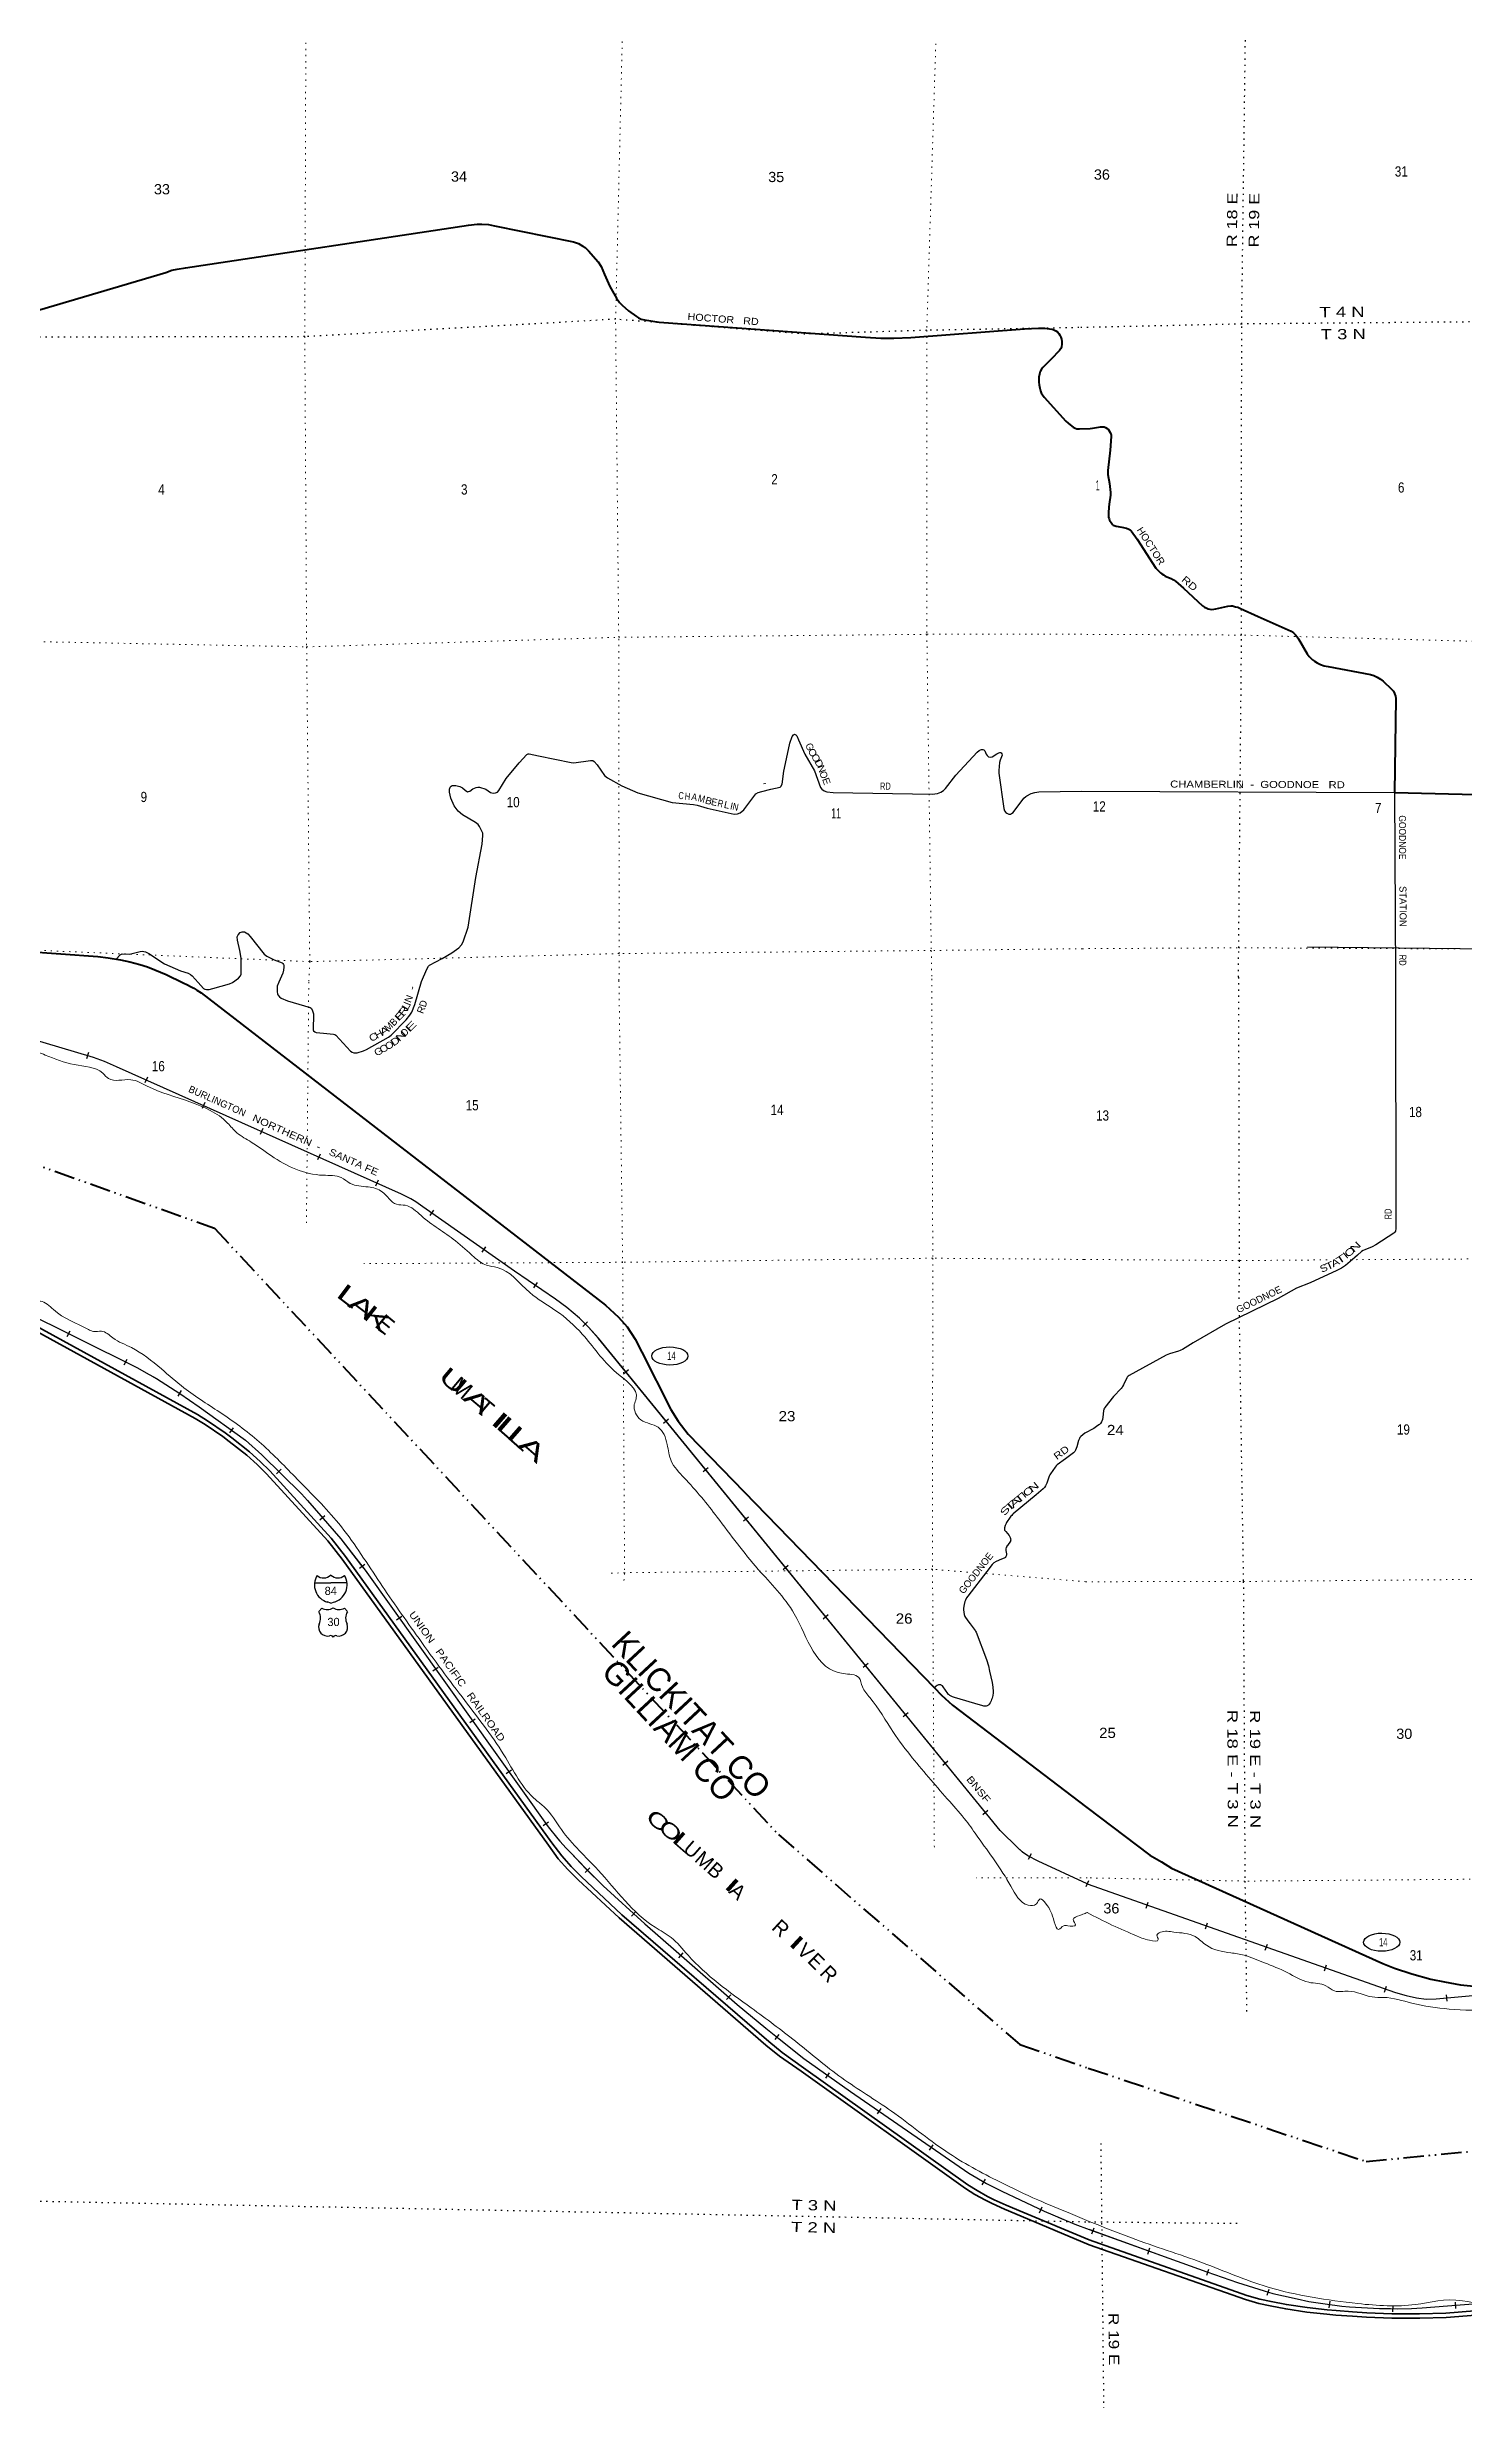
# Model space of a CAD drawing. Header units: feet. Extents: x -199 to 255675, y -686157 to -547785.
# Drawn here: x 110150 to 134378, y -664472 to -624256 of the extents above; entities that cross this region are included whole.
import ezdxf
from ezdxf.enums import TextEntityAlignment as Align

# ---------------------------------------------------------------- set-up
doc = ezdxf.new("R2010")
doc.units = ezdxf.units.FT
doc.header["$LTSCALE"] = 70
doc.linetypes.add('DASH_DOUBLE_DOT', pattern=[9.2, 5, -1.2, 0.3, -1.2, 0.3, -1.2])
doc.linetypes.add('DOTTED', pattern=[1.5, 0.3, -1.2])
for name, color, linetype, lineweight in [('10', 7, 'DASH_DOUBLE_DOT', 70), ('15', 7, 'Continuous', 25), ('16', 7, 'Continuous', 25), ('17', 7, 'Continuous', 25), ('18', 7, 'Continuous', 35), ('23', 7, 'Continuous', 70), ('26', 7, 'Continuous', 40), ('29', 7, 'Continuous', 25), ('34', 7, 'Continuous', 25), ('39', 7, 'Continuous', 13), ('6', 7, 'DOTTED', 25), ('7', 7, 'DOTTED', 13)]:
    doc.layers.add(name, color=color, linetype=linetype, lineweight=lineweight)
for name, color, linetype in [('12', 7, 'Continuous'), ('27', 7, 'Continuous'), ('30', 7, 'Continuous'), ('41', 7, 'Continuous')]:
    doc.layers.add(name, color=color, linetype=linetype)

msp = doc.modelspace()

# ---------------------------------------------------------------- linework, layer by layer
at = {"layer": '10'}
for points in [[(95885.3, -641671.92), (104824.44, -641515.55), (113008.57, -644436.05), (122645.78, -654793.86), (126772.09, -658385.24), (127941.78, -658785.25)], [(127941.78, -658785.25), (132688.87, -660381.74), (152852.29, -658429.54), (159914.67, -656826.86)]]:
    msp.add_lwpolyline(points, dxfattribs=at)
at = {"layer": '15'}
for p, q in [((114721.81, -650493.93), (114998.22, -650493.93)), ((114994.52, -650362.46), (114997.42, -650359.55)), ((115000.59, -650361.93), (114997.16, -650359.55)), ((114998.22, -650839.51), (114934.33, -650821.55)), ((114997.69, -650839.77), (115061.32, -650821.03))]:
    msp.add_line(p, q, dxfattribs=at)
msp.add_lwpolyline([(115273.58, -650493.93), (114997.69, -650493.93), (114998.22, -650493.93)], dxfattribs=at)
for centre, radius, start, end in [((115024.44, -650529.03), 306.13, 148.44436, 254.43378), ((114875.84, -650246.43), 165.66, 227.34248, 315.8117), ((115119.53, -650246.43), 165.66, 224.18831, 312.69403), ((114970.93, -650529.03), 306.13, 283.08087, 31.62484)]:
    msp.add_arc(centre, radius, start, end, dxfattribs=at)
at = {"layer": '16'}
for p, q in [((114794.35, -650987.3), (114845.66, -650928.54)), ((115037.42, -650922.57), (115037.14, -650922.77)), ((115229.51, -650928.45), (115280.9, -650987.3))]:
    msp.add_line(p, q, dxfattribs=at)
for centre, radius, start, end in [((114601.37, -651097.93), 222.05, 332.97043, 29.75871), ((114936.74, -650770.88), 182.07, 239.97227, 303.45418), ((115138.52, -650771.38), 181.52, 236.33975, 300.08743), ((115138.51, -650770.88), 182.07, 236.54582, 236.59441), ((115473.87, -651097.93), 222.05, 150.24129, 207.02957), ((114940.56, -651252.83), 151.42, 159.09177, 283.81923), ((115134.68, -651252.83), 151.42, 256.18077, 20.90823)]:
    msp.add_arc(centre, radius, start, end, dxfattribs=at)
for centre, major_axis, start_param, end_param in [((114995.9, -651451.65), (-19.56, 51.67), 4.95877769, 6.28318531), ((115079.35, -651451.65), (19.56, 51.67), 0, 1.32637542)]:
    msp.add_ellipse(centre, major_axis=major_axis, ratio=0.929097, start_param=start_param, end_param=end_param, dxfattribs=at)
at = {"layer": '17'}
for centre in [(120792.08, -646619.49), (132956.1, -656634.88)]:
    msp.add_ellipse(centre, major_axis=(309.24, -1), ratio=0.500121, dxfattribs=at)
at = {"layer": '18'}
for points in [[(109684.69, -646040.96), (112680.67, -647685.86), (112850.2, -647791.76), (113150.41, -647994.83), (113259.28, -648078.62), (113560.63, -648316.42), (113740.53, -648474.36), (113900.27, -648635.27), (114946.02, -649779.6), (115191.04, -650088.15), (118716.04, -654978.98), (118885.12, -655207.73), (119050.79, -655390.93), (119222.61, -655567.99), (119923.77, -656220.68), (122434.17, -658391.42), (122667.06, -658580.87), (123032.8, -658840.56), (125844.14, -660841.91), (126004.51, -660942.88), (126186.06, -661044.58), (126300.27, -661101.71), (126507.88, -661193.49), (126792.94, -661317.57), (127958.39, -661803.37)], [(109719.79, -645974.67), (112718.61, -647621.13), (112891.09, -647728.87), (113194.33, -647933.99), (113305.38, -648019.46), (113608.63, -648258.76), (113791.94, -648419.7), (113954.59, -648583.53), (115003.14, -649730.92), (115250.86, -650042.88), (118776.62, -654934.76), (118943.23, -655160.17), (119105.53, -655339.65), (119275.11, -655514.39), (119973.87, -656164.85), (122482.37, -658333.95), (122712.48, -658521.14), (123076.26, -658779.43), (125885.9, -660779.58), (126042.84, -660878.39), (126221.18, -660978.29), (126332.23, -661033.84), (126538.01, -661124.81), (126822.34, -661248.57), (127957.94, -661721.92)], [(127957.94, -661721.92), (130652.85, -662668.62), (130871.99, -662733.04), (131066.16, -662775.54), (131328.36, -662826.08), (131684.27, -662878.47), (132026.28, -662914.82), (132180.18, -662929.8), (132459.13, -662947.98), (132702.81, -662965.09), (133130.32, -662982.2), (133603.61, -662984.74), (134053.21, -662970.73), (137268.18, -662713.24)], [(127958.39, -661803.37), (130629.83, -662740.03), (130853.37, -662805.74), (131051.04, -662849.01), (131315.8, -662900.04), (131674.84, -662952.89), (132018.68, -662989.44), (132174.11, -663004.56), (132454.06, -663022.81), (132698.68, -663039.98), (133128.62, -663057.19), (133604.58, -663059.75), (134057.37, -663045.64), (137274.72, -662787.96)]]:
    msp.add_lwpolyline(points, dxfattribs=at)
at = {"layer": '23'}
for points in [[(109114.58, -639658.04), (111015.8, -639793.19), (111192.45, -639814.8), (111405.56, -639851.82), (111564.77, -639883.43), (111736.24, -639930), (111863.62, -639969.22), (111992.93, -640018.96), (112182.3, -640103.48), (112473.04, -640241.3)], [(112474.27, -640241.29), (112547.03, -640280.5), (112600.92, -640305.01), (112654.81, -640331.97), (112711.15, -640366.28), (112781.77, -640413.94), (119693.91, -645751.31), (119912.37, -645953.94), (120060.32, -646123.11), (120198.89, -646333.21), (120310.92, -646554.13), (120807.15, -647530.58), (120935.11, -647731.04), (121105.82, -647953.15), (125314.19, -652289.43)], [(125314.19, -652289.43), (125432.51, -652411.34), (125622.63, -652586.14), (127917.28, -654331.94)], [(127917.28, -654331.94), (128993.52, -655150.1), (129191.06, -655260.5), (129364.53, -655369.13), (132973.35, -656999.23), (133175.96, -657080.66), (133472.18, -657175.03), (133793.14, -657267.07), (134027.58, -657314.48), (134304.25, -657360.94), (134528.45, -657387.23), (134762.48, -657397.69), (135143.28, -657399.83), (138490.02, -657095.08)]]:
    msp.add_lwpolyline(points, dxfattribs=at)
at = {"layer": '26'}
for points in [[(109365.08, -628941.07), (112176.3, -628104.54), (112282.85, -628070.34), (112372.66, -628052.38), (112514.93, -628030.3), (117350.13, -627297.77), (117497.47, -627283.1), (117576.57, -627283.7), (117691.55, -627289.07), (117797, -627307.73), (119143.72, -627584.26), (119230.7, -627613.23), (119305.34, -627655.06), (119344.16, -627678.96), (119403.87, -627735.72), (119568.65, -627925.08), (119618.85, -628007.59), (119674.93, -628143.62), (119765.15, -628348.18), (119877.45, -628546.63), (119930.86, -628618.56), (119974.15, -628667.85), (120085.93, -628761.16), (120218.98, -628859.06), (120256.31, -628884.46), (120302.59, -628903.87), (120358.51, -628917.52), (120611.01, -628953.58), (124135.97, -629213.77), (124397.56, -629231.02), (124618.5, -629231.02), (124907.47, -629219.68), (126853, -629067.56)], [(126853, -629067.56), (127092.86, -629057.64), (127157.36, -629058.15), (127201.02, -629060.86), (127278.85, -629069.65), (127322.35, -629077.16), (127355.45, -629086.06), (127388.35, -629102.18), (127414.85, -629123.68), (127438.35, -629149.2), (127458.19, -629177.73), (127473.35, -629211.24), (127482.85, -629245.75), (127488.35, -629285.28), (127488.35, -629323.31), (127483.35, -629385.34), (127474.35, -629407.35), (127449.77, -629442.48), (127308.4, -629589.66), (127164.99, -629730.85), (127144.86, -629759.06), (127121.86, -629796.08), (127113.36, -629819.59), (127106.86, -629843.11), (127097.88, -629897.67), (127095.86, -629983.19), (127099.86, -630027.21), (127113.04, -630086.08), (127124.36, -630127.77), (127139.36, -630161.79), (127157.36, -630194.81), (127186.08, -630236.07), (127559.23, -630645.07), (127596.84, -630680.59), (127631.84, -630710.61), (127685.83, -630750.64), (127715.83, -630766.64), (127748.83, -630775.65), (127792.66, -630779.02)], [(127792.66, -630779.02), (127976.33, -630772.15), (128011.82, -630768.65), (128152.32, -630745.14), (128180.32, -630742.14), (128198.56, -630742.39), (128211.56, -630743.89), (128223.06, -630748.39), (128238.32, -630755.14), (128265.32, -630770.15), (128274.56, -630777.41), (128281.81, -630785.67), (128299.81, -630813.68), (128316.31, -630842.19), (128327.31, -630868.21), (128330.81, -630882.72), (128332.06, -630891.98), (128331.57, -630910.02), (128317.26, -631140.74), (128275.67, -631491.64), (128276.06, -631532.35), (128278.06, -631556.37), (128301.61, -631712.71), (128322.21, -631863.47), (128323.56, -631913.08), (128298.12, -632068), (128292.56, -632118.2), (128285.56, -632213.26), (128285.56, -632252.28), (128290.07, -632287.8), (128297.07, -632313.81), (128306.56, -632336.33), (128317.07, -632355.84), (128330.56, -632377.35), (128356.56, -632413.37), (128368.06, -632424.88), (128382.86, -632432.16), (128417.06, -632441.89), (128517.09, -632459.55), (128595.06, -632477.91), (128632.06, -632490.92), (128658.06, -632505.93), (128676.06, -632522.94), (128778.08, -632660.81), (129098.4, -633157.73), (129125.56, -633189.83), (129146.56, -633211.85), (129173.56, -633237.86), (129198.56, -633256.87), (129224.56, -633274.88), (129257.65, -633293.77), (129357.56, -633333.92), (129399.55, -633357.37), (129432.56, -633380.95), (129568.76, -633501.53), (129895.04, -633799.78), (129930.54, -633826.22), (129967.54, -633843.23), (129991.54, -633853.23), (130021.54, -633861.24), (130055.01, -633863.55), (130088.54, -633862.24), (130120.54, -633856.23), (130324.55, -633807.94), (130375.03, -633801.7), (130404.03, -633804.71), (130459.03, -633817.71), (130497.03, -633827.72), (130544.96, -633848.21), (130846.75, -633983.61), (131408.33, -634237.96), (131448, -634265.97), (131478, -634294.99), (131510, -634333.01), (131531.55, -634363.61), (131683.58, -634622.03), (131715.49, -634665.71), (131739.49, -634692.73), (131775.49, -634724.74), (131808.79, -634749.71), (131852.49, -634775.77), (131908.49, -634803.79), (131970.49, -634824.8), (132038.75, -634840.25), (132766.1, -634975.75), (132820.47, -634991.9), (132880.47, -635020.92), (132932.47, -635052.94), (132981.76, -635092.26), (133124.99, -635224.13), (133147.96, -635249.55), (133155.96, -635262.56), (133173.96, -635300.58), (133189.96, -635344.61), (133195.66, -635387.41), (133195.68, -635385.4), (133175.88, -636991.17)], [(133175.88, -636991.17), (136641.79, -637078.83)]]:
    msp.add_lwpolyline(points, dxfattribs=at)
at = {"layer": '29'}
for p, q in [((127826.72, -636970.67), (133175.88, -636991.17)), ((133175.88, -636991.17), (133191.5, -640131.77))]:
    msp.add_line(p, q, dxfattribs=at)
for points in [[(122765.59, -636497.05), (122840.59, -636151.43), (122882.43, -636033.63), (122906.07, -636004.85), (122921.24, -635996.56), (122943.06, -636006.9), (122960.52, -636025.4), (122992.54, -636094.58), (123095.53, -636338.96), (123265.14, -636619.18), (123364.31, -636905.46), (123386.96, -636935.72), (123425.96, -636963.03), (123473.22, -636979.48), (123582.29, -636993.07), (125272.78, -637021.85), (125363.74, -637006.21), (125421.28, -636985.65), (125466.49, -636956.86), (125500.56, -636922.53), (125676.75, -636692.99), (126043.95, -636304.09), (126075.77, -636276.27), (126101.46, -636261.87), (126118.93, -636255.71), (126141.79, -636255.5), (126157.97, -636261.87), (126175.44, -636278.32), (126198.9, -636339.54), (126211.4, -636360.57), (126238.11, -636381.13), (126277.7, -636387.36), (126297.7, -636381.13), (126377.46, -636330.73), (126412.78, -636311.22), (126430.25, -636307.11), (126441.55, -636309.17), (126455.59, -636316.35), (126466.21, -636329.73), (126471.34, -636352.34), (126436.83, -636438.84), (126425.11, -636477.77), (126410.73, -636617.59), (126413.1, -636659.69), (126499.87, -637265.36), (126510.39, -637304.37), (126535.05, -637333.15), (126551.49, -637345.49), (126584.37, -637359.88), (126611.08, -637359.88), (126631.27, -637351.08), (126656.29, -637331.1), (126841.27, -637091.3), (126874.11, -637061.74), (126890.55, -637049.4), (126966.87, -637010.48), (127026.18, -636989.77), (127097.04, -636981.82), (127826.72, -636970.67)], [(116548.56, -640221.22), (116637.05, -640011.32), (116669.39, -639956.85), (116685.83, -639940.4), (116900.03, -639825.55), (117068.05, -639730.67), (117183.12, -639644.31), (117232.44, -639594.96), (117260.32, -639541.03), (117345.99, -639293.83), (117473.42, -638446.41), (117585.71, -637871.99), (117596.16, -637727.94), (117593.08, -637686.82), (117581.78, -637662.14), (117541.7, -637573.73), (117515.92, -637541.17), (117468.75, -637505.87), (117247.15, -637373.77), (117176.95, -637308.48), (117107.09, -637218.01), (117051.4, -637089.66), (117024.89, -636983.6), (117025.92, -636934.25), (117037.32, -636899.07), (117052.63, -636884.9), (117074.21, -636872.57), (117133.39, -636872.57), (117201.61, -636889.01), (117250.24, -636912.2), (117292.03, -636950.7), (117331.24, -636978.07), (117352.65, -636977.43), (117371.15, -636969.21), (117427.65, -636930.14), (117481.08, -636905.46), (117508.83, -636899.3), (117541.21, -636902.91), (117649.94, -636934.54), (117727.67, -636991.82), (117752.33, -637000.05), (117780.08, -637004.16), (117811.23, -637000.07), (117846.86, -636983.6), (117871.52, -636958.93), (117993.23, -636750.43), (118215.21, -636484.58), (118347.23, -636344.13), (118369.84, -636331.79), (118390.2, -636329.29), (118545.12, -636362.74), (119103.44, -636481.89), (119152.62, -636482.51), (119435.24, -636443.16), (119473.33, -636444.87), (119497.99, -636461.32), (119548.44, -636516.92), (119674.71, -636699.84), (119725.5, -636742.91), (119971.84, -636878.3), (120244.09, -636995.52), (120830.03, -637163.55), (121197.4, -637197.43), (121258.07, -637207.85), (121429.26, -637261.29), (121888.04, -637363.65), (121949.5, -637357.82), (121994.71, -637341.37), (122057.86, -637288.66), (122263.69, -637014.85), (122298.84, -636991.81), (122361.6, -636972.28), (122517.75, -636933.47), (122676.94, -636901.34), (122687.92, -636890.59), (122709.82, -636851.99), (122737.29, -636627.49), (122765.59, -636497.05)], [(113319.45, -640237.19), (113420.57, -640162.46), (113457.55, -640125.45), (113463.05, -640110.44), (113464.33, -640095.33), (113465.4, -639820.4), (113443.95, -639692.06), (113405.93, -639515.63), (113395.91, -639459.25), (113412.35, -639422.24), (113449.33, -639385.22), (113480.66, -639370.82), (113524.84, -639372.63), (113580.85, -639405.79), (113618.01, -639450.49), (113860.32, -639751.23), (113904.69, -639790.4), (114031.81, -639852.06), (114164.45, -639903.38), (114179.01, -639913.68), (114189.2, -639927.63), (114195.1, -639940.51), (114197.32, -639973.29), (114189.1, -640026.76), (114176.78, -640080.22), (114109.41, -640233.32)], [(111332.84, -639839.19), (111398.53, -639763.56), (111433.22, -639750.96), (111559.74, -639756.43), (111739.64, -639710.1), (111775.99, -639705.32), (111830.06, -639714.21), (111888.78, -639740.96), (112157.68, -639920.4), (112429.93, -640037.62), (112560.85, -640079.19), (112602.71, -640100.78), (112627.37, -640125.45), (112730, -640240.05)], [(131689.87, -639627.35), (138465.3, -639701.01), (138487.87, -640082.6)], [(112730, -640240.05), (112823.06, -640337.62), (112843.08, -640350.03), (112873.12, -640359.08), (112905.29, -640359.08), (112917.81, -640357.29), (112983.38, -640340.82), (113264.62, -640258.91), (113319.45, -640237.19)], [(114109.41, -640233.32), (114084.26, -640301.84), (114078.9, -640341.2), (114080.69, -640394.86), (114087.84, -640430.64), (114094.99, -640448.52), (114120.86, -640483.91), (114150.4, -640505.77), (114258.21, -640551.04), (114646.98, -640664.27), (114660.78, -640673.92), (114669.72, -640684.65), (114685.81, -640720.42), (114700.11, -640772.3), (114701.28, -640818.46), (114696.55, -641006.64), (114697.44, -641045.99), (114704.59, -641062.09), (114722.47, -641079.97), (114749.25, -641093.21), (114875.76, -641102.19), (115044.25, -641119.33), (115065.7, -641128.27), (115084.94, -641140.6), (115146.04, -641206.36), (115335.47, -641411.64), (115361.56, -641428.79), (115390.16, -641437.74), (115416.97, -641441.31), (115448.17, -641436.8), (115556.41, -641403.75), (115607.88, -641381.23), (115985.45, -641169.42), (116029.78, -641136.69), (116287.57, -640874.27), (116348.06, -640798.61), (116380.53, -640745.48), (116431.77, -640615.14), (116548.56, -640221.22)], [(133191.5, -640131.77), (133196.31, -644443.7), (133189.29, -644487.65), (133180.1, -644504.19), (133161.12, -644520.37), (132852.91, -644720.5), (132790.67, -644754.16), (132665.77, -644803.79), (132638.21, -644816.65), (132610.66, -644833.19), (132542.69, -644895.69), (132494.83, -644939.26), (132336.96, -645072.14), (132270.49, -645116.39), (132191.85, -645158.52), (131732.5, -645367.26), (131497.19, -645460.21), (131188.71, -645636.27), (130286.3, -646075.87), (129735.08, -646397.14), (129554.07, -646507.62), (129524.17, -646521.93), (129511.82, -646527.84), (129482.43, -646538.87), (129328.13, -646581.14), (129272.7, -646603.02), (128640.9, -646953.12), (128623.45, -646963.23), (128617.71, -646968.05), (128613.35, -646972.42), (128607.94, -646979.75), (128602.33, -646989.88), (128543.08, -647114.4), (128525.65, -647143.25), (128518.28, -647153.92), (128502.67, -647175.05), (128373.32, -647311.54), (128224.84, -647499.91), (128216.57, -647511.86), (128209.48, -647526.12), (128203.71, -647554.13), (128192.99, -647662.78), (128183.97, -647701.62), (128167.43, -647742.06), (128148.15, -647774.22), (128136.21, -647787.09), (128124.27, -647798.12), (128084.78, -647826.61), (128037.02, -647857.85), (127882.11, -647938.62)], [(127882.11, -647938.62), (127816.95, -647993.32), (127805.14, -648005.13), (127797.03, -648014.24), (127789.61, -648026.18), (127784.73, -648038.37), (127776.61, -648061.25), (127745.81, -648170.66), (127735.79, -648200.58), (127724.96, -648227.66), (127718.07, -648242.42), (127710.69, -648253.26), (127702.82, -648263.1), (127689.91, -648275.05), (127553.82, -648377.62), (127412.55, -648481.2), (127394.84, -648496.95), (127377.12, -648517.63), (127296.68, -648632.58), (127285.79, -648650.91), (127275.03, -648674.43), (127233.97, -648791.39), (127223.87, -648815.72), (127210.09, -648838.86), (127193.85, -648863.97), (127184.26, -648876.04), (127172.03, -648887.78), (127051.98, -648992.32), (126661.02, -649314.93), (126647.79, -649328.07), (126635.43, -649342), (126621.16, -649355.79), (126606.4, -649374.49), (126547.12, -649462.37), (126537.86, -649478.7), (126520.8, -649517.26), (126510.96, -649552.71), (126508.99, -649574.37), (126510.22, -649584.96), (126512.19, -649592.34), (126519.81, -649604.89), (126530.39, -649619.91), (126588.4, -649687.15), (126595.09, -649696.96), (126603.46, -649711.24), (126606.78, -649718.5), (126611.82, -649736.34), (126614.77, -649750.13), (126615.88, -649762.81), (126615.88, -649766.99), (126614.65, -649772.16), (126613.05, -649775.98), (126609.85, -649781.64), (126558.68, -649855.65), (126552.42, -649864.96), (126547.99, -649873.83), (126541.1, -649892.04), (126534.7, -649914.69), (126532.78, -649931.91), (126533.23, -649942.26), (126544.95, -649998.06), (126545.78, -650018.32), (126544.79, -650024.23), (126540.86, -650036.04), (126534.46, -650050.32), (126530.03, -650055.74), (126525.03, -650060.27), (126515.27, -650066.57), (126416.89, -650106.62), (126393.49, -650117.03), (126380.7, -650122.93), (126365.45, -650130.81), (126329.04, -650154.44), (126315.75, -650164.29), (126298.78, -650181.07), (126210.83, -650299.57), (125880.98, -650721.4), (125861.13, -650753.08), (125842.44, -650789.52), (125833.58, -650816.1), (125819.14, -650865.91), (125808.98, -650928.35), (125808, -650954.94), (125813.4, -650998.27), (125820.79, -651035.68), (125834.56, -651068.17), (125881.86, -651144.51), (125921.13, -651195.61)], [(125921.13, -651195.61), (126006.47, -651306.67), (126016.11, -651321.72), (126024.97, -651340.43), (126203.93, -651803.56), (126236.55, -651911.51), (126256.46, -652005.98), (126299.53, -652195.09), (126313.3, -652279.77), (126315.3, -652350.77), (126315.77, -652376.76), (126307.9, -652421.07), (126298.06, -652466.36), (126290.44, -652488.27), (126281.55, -652509.26), (126264.6, -652545.13), (126249.84, -652569.75), (126241.73, -652579.35), (126233.61, -652585.56), (126223.52, -652591.66), (126211.46, -652596.33), (126197.94, -652600.03), (126191.54, -652601.51), (126181.21, -652602), (126158.08, -652599.54), (126125.61, -652593.14), (126097.31, -652585.86), (125654.06, -652454.46), (125619.07, -652443.22), (125598.65, -652433.62), (125577.25, -652421.07), (125563.47, -652411.22), (125551.66, -652400.88), (125541.57, -652388.33), (125463.27, -652274.39), (125450.06, -652257.37), (125439.23, -652248.51), (125427.67, -652242.35), (125419.55, -652239.65), (125408.48, -652238.41), (125395.05, -652238.45), (125382.9, -652240.38), (125369.36, -652243.59), (125356.82, -652249.24), (125342.97, -652258.61), (125333.7, -652267.46), (125314.19, -652289.43)]]:
    msp.add_lwpolyline(points, dxfattribs=at)
at = {"layer": '34'}
for p, q in [((110857.28, -641436.11), (110825.61, -641542.09)), ((111866.33, -641853.27), (111821.21, -641954.26)), ((112846.33, -642288.29), (112801.21, -642389.27)), ((113836.61, -642733.6), (113791.48, -642834.59)), ((114816.61, -643168.61), (114771.49, -643269.6)), ((115806.88, -643613.93), (115761.76, -643714.92)), ((116754.97, -644129.23), (116691.32, -644219.69)), ((117641.49, -644756.15), (117577.84, -644846.61)), ((118522.77, -645365.42), (118460.44, -645456.79)), ((110495.11, -646286.93), (110544.28, -646187.86)), ((119384.84, -646038.28), (119306.61, -646116.48)), ((111466.52, -646772.02), (111515.7, -646672.94)), ((120084.27, -646857.41), (119998.58, -646927.36)), ((112390.25, -647303.89), (112449.07, -647210.22)), ((113270.48, -647933.44), (113335.34, -647843.84)), ((120768.89, -647700.17), (120683.21, -647770.12)), ((114071.04, -648631.35), (114148.52, -648552.41)), ((121448.97, -648529.1), (121363.29, -648599.05)), ((114811.61, -649418.5), (114894.98, -649345.8)), ((122133.59, -649371.86), (122047.91, -649441.81)), ((115489.2, -650244.49), (115576.9, -650177.09)), ((122813.67, -650200.79), (122727.99, -650270.74)), ((116118.9, -651126.62), (116208.95, -651062.39)), ((123498.3, -651043.55), (123412.61, -651113.5)), ((124178.38, -651872.48), (124092.69, -651942.43)), ((116743.64, -651998.02), (116833.69, -651933.79)), ((117372.01, -652883.51), (117462.06, -652819.29)), ((124863, -652715.24), (124777.32, -652785.19)), ((117996.75, -653754.92), (118086.8, -653690.69)), ((125543.08, -653544.17), (125457.39, -653614.12)), ((118625.12, -654640.41), (118715.17, -654576.18)), ((126227.7, -654386.93), (126142.02, -654456.88)), ((119346.73, -655444.78), (119424.38, -655366.01)), ((126967.5, -655124.57), (126915.43, -655222.15)), ((127945.78, -655587.33), (127899.63, -655687.85)), ((120137.72, -656191.3), (120212.4, -656109.71)), ((128930.78, -656052.85), (128967.58, -655948.54)), ((129942.79, -656407.09), (129979.59, -656302.78)), ((130965.86, -656770.78), (131002.66, -656666.47)), ((120944.67, -656899.11), (121017.53, -656815.89)), ((131977.87, -657125.02), (132014.67, -657020.71)), ((121759.94, -657616.25), (121832.79, -657533.03)), ((133000.94, -657488.7), (133037.74, -657384.39)), ((134073.12, -657642.26), (134063.11, -657532.1)), ((122589.04, -658299.71), (122658.24, -658213.42)), ((123457.61, -658955.99), (123521.69, -658865.83)), ((124338.31, -659568.82), (124401.16, -659477.8)), ((125230.3, -660187.93), (125293.15, -660096.91)), ((126128.08, -660779.94), (126184.6, -660684.86)), ((127109.59, -661255.97), (127156.47, -661155.78)), ((128003.59, -661618.33), (128041.26, -661514.33)), ((128957.05, -661962.48), (128994.72, -661858.48)), ((129966.68, -662325.18), (130003.2, -662220.77)), ((131000.61, -662667.25), (131030.5, -662560.76)), ((132058.71, -662880.19), (132072.98, -662770.51)), ((133147.12, -662952.31), (133149.75, -662841.73)), ((134222.84, -662893.62), (134214.12, -662783.35))]:
    msp.add_line(p, q, dxfattribs=at)
for points in [[(127924, -655637.41), (127086.78, -655253.06), (126909.8, -655158.63), (126819.93, -655098.67), (126741.85, -655029.38), (126435.39, -654727.67), (119569.81, -646317.69), (119398.85, -646129.54), (119245.01, -645975.62), (119031.33, -645791.75), (118834.82, -645647.56), (118135.51, -645170.48), (116570.61, -644069.47), (116453.76, -643986.89), (116368.32, -643935.6), (116206, -643852.06), (111336.55, -641676.37), (111131.91, -641587.57), (110941.67, -641521.04), (106752.33, -640269.35)], [(108652.55, -645311.41), (111693.7, -646820.91), (111843.12, -646907.5), (112018.24, -647005.79), (112419.77, -647257.95), (112750.81, -647486.59), (113538.87, -648057.11), (113818.69, -648307.17), (114499.2, -648975.07), (114600.38, -649089.24), (115170.56, -649743.04), (115507.26, -650178.4), (115584.91, -650279.43), (118711.04, -654662.36), (118880.03, -654866.78), (118914.19, -654909.49), (119020.93, -655029.09), (119097.8, -655106), (119362.6, -655383.76), (119653.01, -655670.05), (120363.15, -656320.1), (120901.33, -656788.61), (121942.26, -657699.82), (122429.15, -658101.5), (122661.81, -658288.08), (123082.49, -658619.23), (123881.26, -659186.87), (125900.17, -660580.96), (126200.35, -660759.38), (126462.8, -660888.39), (126776.89, -661037.12), (127190.1, -661230.48), (127481.58, -661357.6), (127712.19, -661451.61), (127957.36, -661543.59)], [(127924.84, -655637.31), (133193.83, -657496.08), (133374.56, -657545.87), (133549.92, -657584.39), (133716.68, -657605.77), (133885.95, -657604.45), (149351.16, -656198.6), (149473.31, -656193), (149639.92, -656186.87), (151436.57, -656154.28), (151629.06, -656153.15), (151734.83, -656147.29), (151829.78, -656136.29), (151935.5, -656117.24), (157874.95, -655018.11), (157966.57, -654998.6), (158127.17, -654954.4), (159898.1, -654459.73)], [(127957.79, -661543.78), (129966.8, -662267.37), (130492.61, -662451.29), (130945.72, -662592.43), (131094.25, -662634.11), (131279.12, -662677.96), (131511.02, -662730.34), (131711.92, -662770.97), (131831.37, -662791.81), (131987.61, -662815.88), (132275.08, -662853.3), (132403.28, -662863.98), (132919.45, -662890.72), (133023.98, -662891.95), (133105.21, -662894.09), (133233.64, -662897.14), (133464.35, -662892.72), (133648.25, -662884.31), (137187.76, -662604.23)]]:
    msp.add_lwpolyline(points, dxfattribs=at)
at = {"layer": '34', "lineweight": 13}
for points in [[(127924.46, -655636.41), (127087.27, -655252.07), (126910.37, -655157.68), (126820.6, -655097.8), (126742.6, -655028.58), (126436.2, -654726.93), (119570.64, -646316.97), (119399.65, -646128.78), (119245.76, -645974.81), (119032.02, -645790.89), (118835.46, -645646.66), (118136.14, -645169.58), (116571.24, -644068.57), (116454.36, -643985.97), (116368.86, -643934.64), (116206.48, -643851.07), (111336.99, -641675.36), (111132.31, -641586.54), (110942.01, -641519.99), (106752.64, -640268.3)], [(108652.07, -645312.4), (111693.18, -646821.88), (111842.57, -646908.46), (112017.68, -647006.74), (112419.16, -647258.87), (112750.17, -647487.49), (113538.18, -648057.97), (113817.94, -648307.97), (114498.4, -648975.83), (114599.55, -649089.97), (115169.71, -649743.74), (115506.39, -650179.07), (115584.03, -650280.08), (118710.17, -654663.03), (118879.18, -654867.47), (118913.35, -654910.2), (119020.13, -655029.85), (119097.01, -655106.77), (119361.82, -655384.53), (119652.25, -655670.85), (120362.42, -656320.92), (120900.61, -656789.44), (121941.55, -657700.66), (122428.46, -658102.35), (122661.13, -658288.94), (123081.83, -658620.11), (123880.63, -659187.77), (125899.58, -660581.89), (126199.83, -660760.35), (126462.32, -660889.38), (126776.42, -661038.12), (127189.65, -661231.48), (127481.15, -661358.61), (127711.79, -661452.63), (127956.97, -661544.62)], [(127924.47, -655638.35), (133193.5, -657497.13), (133374.3, -657546.94), (133549.73, -657585.47), (133716.61, -657606.87), (133886, -657605.55), (149351.24, -656199.7), (149473.36, -656194.1), (149639.95, -656187.97), (151436.58, -656155.38), (151629.09, -656154.25), (151734.92, -656148.39), (151829.94, -656137.38), (151935.7, -656118.32), (157875.16, -655019.19), (157966.83, -654999.67), (158127.46, -654955.46), (159898.4, -654460.79)], [(127954.24, -661539.58), (129966.43, -662268.41), (130492.26, -662452.33), (130945.41, -662593.48), (131093.97, -662635.18), (131278.87, -662679.03), (131510.79, -662731.42), (131711.72, -662772.05), (131831.19, -662792.9), (131987.46, -662816.97), (132274.96, -662854.39), (132403.21, -662865.08), (132919.42, -662891.82), (133023.96, -662893.05), (133105.18, -662895.19), (133233.64, -662898.24), (133464.39, -662893.82), (133648.32, -662885.41), (137187.87, -662605.33)]]:
    msp.add_lwpolyline(points, dxfattribs=at)
at = {"layer": '39'}
for points in [[(127734.28, -620610.6), (128290.49, -621011.13), (128630.8, -621094.85), (128952.72, -621138.53), (129541.34, -621099.75), (130068.17, -621129.76), (130317.11, -621089.63), (130563.95, -621039.47), (130984.13, -621052.24), (131376.36, -621091.35), (131679.25, -621277.84), (132017.24, -621588.62), (132286.54, -621584.49), (132518.29, -621665.05), (132644.1, -621824.8), (132928.72, -621987.31), (133170.72, -622093.91), (133350.77, -622249.21), (133765.75, -622374.54), (134149.15, -622307.23), (134304.1, -622332.13), (134571.08, -622555.07), (134934.87, -622821.44), (135274.53, -622818.77), (135623.03, -622922.52), (135726.83, -623094.5), (135870.99, -623288.26), (136113.54, -623469.19), (136334.07, -623395.12), (136480.47, -623351.78), (136742.49, -623448.17), (137022.59, -623544.42), (137190.46, -623683.75), (137413.62, -623959.26), (137535.69, -624155.21), (137710.68, -624171.91), (137875.49, -624170.62), (138347.31, -624369.84), (138655.56, -624467.88), (138903.06, -624504.11), (139050.02, -624535.1), (139227.86, -624664.3), (139387.35, -625026.71), (139476.61, -625136.52), (139671.29, -625366.05), (139968.81, -625640.98), (140136.48, -626021.41), (140312.01, -626377.67), (140548.29, -626526.5), (141114.47, -626980.15), (141419.01, -627385.63), (141492.63, -627823.06), (141308.49, -628194.2), (141319.02, -628525.64), (141437.65, -628799.96), (141562.56, -629106.39), (141751.47, -629372.13), (142041.44, -629711.42), (142188.67, -629778.57), (142299.57, -629825.92), (142409.5, -630011.92), (142471.88, -630288.7), (142492.68, -630650.19), (142633.78, -630972.56), (142829.09, -631286.47), (143027.45, -631739), (143138.15, -632296.69), (143274.15, -632741.66), (143399.92, -632895.38), (143535.78, -633055.05), (143612.31, -633343.77), (143579.61, -633538.92), (143465.19, -634094.37), (143452.06, -634488.27), (143410.2, -635071.27), (143340.74, -635457.59), (143222.31, -635745.83), (143231.46, -636161.67), (143358.09, -636966.36), (143398.83, -637307.61), (143478.15, -637698.78), (143541.35, -638086.06), (143486.72, -638305.49), (143486.07, -638755.56), (143601.21, -639100.24), (143516.79, -639368.13), (143464.17, -639587.55), (143507.97, -639800.18), (143526.71, -639968.45), (143535.56, -640023.81), (143573.22, -640069.98)], [(105431.62, -640273.91), (105828.15, -640403.97), (106415.39, -640342.56), (106825.21, -640409.11), (107386.54, -640598.7), (107660.48, -640726.66), (108366.39, -640933.01), (108704.26, -641030.3), (109172.62, -641140.48), (109856.75, -641379.12), (110118.39, -641477.1), (110615.31, -641641.18), (111102.04, -641787.3), (111199.13, -641878.71), (111578.45, -641899.4), (111862.26, -642009.22), (113233.84, -642638.95), (113391.75, -642804.05), (113639.88, -642964.33), (113982.95, -643200), (114866.48, -643531.16), (115177.76, -643570.51), (115329.07, -643669.47), (115636.54, -643730.92), (115875.97, -643813.05), (116122.57, -644027.51), (116271.16, -644044.24), (116539.49, -644220.39), (117126.98, -644650.49), (117448.37, -644930.49), (117658.2, -645069.05), (117839.06, -645105.55), (118396.44, -645533.9), (118844.48, -645844.87), (119295.29, -646244.09), (119882.69, -646907.21), (120215.59, -647347.29), (120184.38, -647449.88), (120296.96, -647709.67), (120592.96, -647837.43), (120745.93, -648128.97), (120812.57, -648411.24), (121035.72, -648698.13), (121601.25, -649373.17), (122303.07, -650265.67), (122917.5, -651026.54), (123752.82, -652046.24), (124020.21, -652114.07), (124083.79, -652273.99), (124209.73, -652455.43), (124612.07, -653049.67), (124934.78, -653482.13), (125573.17, -654230.74), (125854.87, -654561.25), (126055.89, -654840.32), (126618.81, -655677.88), (126916.51, -656002.23), (127054.73, -655978.93), (127118.21, -655896.11), (127211.11, -655967.5), (127360.31, -656287.16), (127435.66, -656416.88), (127521.38, -656353.93), (127591.6, -656355.31), (127723.87, -656340.08), (127684.94, -656246.14), (127794.7, -656178.96), (127850.69, -656158.4), (127926.87, -656125.81)], [(95890.58, -643610.79), (96501.61, -643616.79), (97630.94, -643606.71), (98720.11, -643590.98), (98775.94, -643552.36), (98749.54, -643514.48), (98913.93, -643502.98), (98920.42, -643557.09), (99171.02, -643538.8), (100024.29, -643386.75), (100952.55, -643322.29), (101600.79, -643354.62), (102182.56, -643355.45), (103878.24, -643651.28), (104313.7, -643667.45), (104871.22, -643879.14), (105199.57, -644036.7), (106082.81, -644333.76), (106329.38, -644313.5), (106659.42, -644434.94), (106921.82, -644621.18), (107319.62, -644689.85), (107547.93, -644645.68), (107924.05, -644758.68), (108803.63, -645097.9), (109112.07, -645271.69), (109530.39, -645394.34), (109522.85, -645450.58), (109446.85, -645477.34), (109734.79, -645601.16), (109916.11, -645689.82), (110034.42, -645684.75), (110258.33, -645827.2), (110855.05, -646164.93), (110943.62, -646200.25), (111077.98, -646195.03), (111273.56, -646309.65), (111589.95, -646475.34), (112102.65, -646839.9), (112488.6, -647163.46), (113140.4, -647607.02), (113812.87, -648120.61), (114423.91, -648723.03), (115132.6, -649481.05), (115800.85, -650436.03), (116456.99, -651381.1), (117240.54, -652445.39), (117955.23, -653434.07), (118501.52, -654203.57), (118651.05, -654328.62), (118939.22, -654711.23), (119565.07, -655401.78), (120540.46, -656380.11), (120812.79, -656554.22), (121102.27, -656856.57), (122183.32, -657757.72), (122936.51, -658326.77), (123730.32, -658953.63), (124579.79, -659521.81), (125508.52, -660207.66), (126431.82, -660731.05), (127078.41, -661036.23), (127638.14, -661271.98), (127957.22, -661405.32)], [(127923.32, -656127.33), (128346.48, -656341.05), (128754.73, -656521.97), (128989.91, -656601.26), (129138.35, -656590.6), (129115.9, -656514.44), (129173.86, -656466.03), (129404.6, -656461.05), (129768.2, -656539.8), (129959.57, -656687.51), (130379.6, -656816.2), (130604.54, -656855.39), (130781.45, -656918.87), (130952.35, -656986.39), (131342.47, -657153.34), (131708.52, -657320.38), (132003.79, -657379.35), (132148.71, -657467.05), (132385.51, -657470.07), (132791.36, -657570.72), (132990.06, -657577.92), (133470.13, -657674.25), (134106.77, -657777.95), (134875.42, -657794.8), (135445.13, -657756.29), (136058.57, -657633.32), (136359.07, -657531.72), (136607.61, -657472.48), (137424.09, -657422.91), (138196.54, -657397.6), (138289.19, -657382.02), (138290.6, -657345.03), (138247.47, -657201.12), (138141.76, -657053.63), (137963.73, -657067.54), (137095.82, -657142.68), (136895.04, -657162.22), (136898.36, -657021.73), (137106.01, -656810.14), (137213.47, -656627.06), (137213.93, -656313.99), (137134.8, -655730.33), (137112.98, -655375.21), (137017.76, -654785.59), (136812.8, -654322.86), (136883.37, -653985.41), (137080.25, -653623.36), (137107.7, -653492.8), (137130.69, -653271.95), (137007.48, -653109.91), (136947.82, -652813.14), (137028.55, -652501.74), (137122.11, -652348.83), (137186.8, -652037.49), (137267.25, -651667.9), (137442.64, -651424.33), (137602.88, -651365.46), (137740.4, -651174.24), (138042.16, -650922.12), (138354.62, -650802.41), (138278.99, -650929.16), (137979.34, -651203.34), (137807.57, -651366.62), (137839.98, -651428.69), (137986.07, -651347.81), (138114.24, -651295.09), (138202.56, -651300.74), (138338.08, -651111.53), (138539.58, -650871.87), (138635.81, -650853.41), (138540.75, -651108.68), (138293.16, -651360.57), (138211.52, -651489.35), (138243.77, -651517.31), (137988.74, -651747.85), (137910.85, -651809.08), (137766.2, -651987.19), (137592.12, -652437.17), (137470.33, -653376.89), (137413.89, -653730.33), (137315.14, -654051.84), (137292.61, -654367.01), (137326.69, -655081.86), (137496.89, -656316.82), (137604.41, -656553.18), (137883.12, -656915.26), (138272.5, -657050.84), (138495.24, -657336.14), (138882.46, -657322.48), (139331.7, -657270.43), (139751.01, -657252.62)], [(127957.22, -661405.32), (128677.89, -661687.94), (129896.06, -662114.32), (130997.74, -662523.12), (131767.18, -662700.52), (132548.33, -662809.63), (133531.69, -662825.59), (134338.05, -662760), (134905.53, -662675.35), (134909.22, -662609.11), (134832.86, -662589.36), (134956.86, -662504.55), (135091.82, -662608.34), (135374.77, -662609.17), (135649.67, -662606.01), (135834.04, -662555.07), (135855.72, -662476.71), (136096.2, -662411.48), (136330.97, -662408.5), (136541.64, -662401.59), (136913, -662426.13), (137526.98, -662411.52), (137693.66, -662436.91), (137978.26, -662365.48), (138746.33, -662265.94), (139881.09, -662058.5), (141563.4, -661792.58), (143345.95, -661508.18), (144206.43, -661430.32), (145129.22, -661370.27), (146421.31, -661326.74), (148064.34, -661233.57), (149326.01, -661123.94), (150314.48, -660957.25), (151373.19, -660788.25), (151968.87, -660727.56), (152843.92, -660754.01), (155163.94, -660810.53), (155882.29, -660801.5), (156700.64, -660723.83), (157412.4, -660598.43), (157720.56, -660422.54), (157749.72, -660231.77), (157944.53, -660263.07), (158087.59, -660382.88), (158237.87, -660338.1), (158592.42, -660208.18), (158636.03, -660099.63), (158741.81, -659982.79), (159110.9, -659955.15), (159357.67, -659944.09), (159469.71, -659875.38), (159623.96, -659822.56), (159816.44, -659789.65), (159932.01, -659768.4)]]:
    msp.add_spline(points, degree=3, dxfattribs=at)
at = {"layer": '6'}
for p, q in [((128154.72, -660072.09), (128436.88, -685802.89)), ((95964.15, -660781.64), (127945.29, -661411.69)), ((127945.29, -661411.69), (130517.31, -661437.87))]:
    msp.add_line(p, q, dxfattribs=at)
for points in [[(130508.06, -640147.01), (130512.53, -639645.13), (130560.9, -634302.27), (130563.26, -628987.9), (130632.23, -623711.18), (130582.3, -618393.2), (130620.97, -613096.62), (130529.06, -607809.11), (130375.39, -602594.42), (130271.61, -597333.12), (130309.46, -594490.52)], [(127783.14, -629049.49), (125181.98, -629095.3), (123099.36, -629160.21), (119864.33, -628905.94), (114553.74, -629203.64), (109383, -629214.53), (103869.09, -629197.8), (98531.79, -629202.9), (95838.68, -629171.66)], [(159726.38, -629449.43), (156619.59, -629448.16), (151884.44, -629216.14), (146505.83, -629216.22), (141121.42, -629246.49), (138743.4, -628943.7), (135927.44, -628939.71), (130563.26, -628987.9), (127783.14, -629049.49)], [(130508.06, -640147.01), (130519.88, -644989.21), (130514.57, -645681.36)], [(130518.44, -645923.55), (130591.09, -650471.64), (130618.37, -655591.02), (130647.82, -657898.78)]]:
    msp.add_lwpolyline(points, dxfattribs=at)
at = {"layer": '7'}
for p, q in [((114621.37, -640230.81), (114581.37, -644430.46)), ((127896.07, -650475.92), (126145.32, -650333.54)), ((127923.91, -655534.92), (126023.8, -655536.74))]:
    msp.add_line(p, q, dxfattribs=at)
for points in [[(114344.29, -594574.76), (114509.9, -597352.8), (114573.26, -602600.4), (114564.57, -607936.29), (114608, -613246.05), (114629.43, -618589.92), (114572.46, -623865.74), (114553.74, -629203.64), (114585.11, -634503.4), (114638.72, -639881.3), (114621.37, -640230.81)], [(119922.21, -640204.05), (119925.56, -639741.98), (119918.06, -634339.96), (119864.33, -628905.94), (119991.44, -623589.93), (119946.11, -618328.28), (119838.65, -613100.79), (119827.58, -607911.25), (119822.39, -602641.62), (119819.17, -597377.81), (119798.83, -594547.23)], [(125090.27, -594519.29), (125100.39, -597422.91), (125045.48, -602724.78), (125184.98, -607922.17), (125188.22, -613203.92), (125225.68, -618541.75), (125349.22, -623779.25), (125181.98, -629095.3), (125183.02, -634288.87), (125258.75, -639690.79), (125268.27, -640175.84)], [(95860.63, -634491.21), (98545.11, -634504.68), (103846.28, -634495.63), (109361.96, -634402.1), (114585.11, -634503.4), (119918.06, -634339.96), (125183.02, -634288.87), (127811.98, -634289.32)], [(159763.18, -634801.04), (156780.44, -634815.5), (151385.42, -634771.51), (146084.13, -634628.32), (141059.92, -634446.8), (135777.75, -634442.1), (130560.9, -634302.27), (127811.98, -634289.32)], [(127841.53, -639660.07), (125258.75, -639690.79), (119925.57, -639743.98), (114638.72, -639881.3), (109227.83, -639656.65), (103823.08, -639615.06), (102678.89, -639651.89)], [(127841.53, -639660.07), (130512.53, -639645.13), (135805.44, -639672.09), (141147.76, -639728.31), (146148.35, -639976.33), (150369.53, -640028.68)], [(119922.21, -640204.05), (119984.68, -645004.15), (120018.71, -650330.19), (119998.44, -650537)], [(125268.27, -640175.84), (125284.25, -644948.84), (125280.07, -650263.18), (125311.54, -655061.62)], [(127865.77, -644969.47), (125284.25, -644948.84), (119984.8, -645018.19), (115561.61, -645041.61)], [(132023.1, -644977.21), (130519.88, -644989.21), (127865.77, -644969.47)], [(159833.63, -645421.63), (156900.28, -645474.89), (151573.93, -645356.69), (146314.85, -645452.95), (141169.41, -644990.82), (135797.3, -644953.08), (132401.25, -644974.19)], [(125880.85, -650312.04), (125280.07, -650263.18), (120020.65, -650322.15), (119739.89, -650332.68)], [(127896.07, -650475.92), (130591.09, -650471.64), (135902.57, -650423.33), (141233.59, -650266.57), (146202.07, -650655.19), (151498.02, -650711.31), (156814.1, -650781.38), (159873.33, -650815.74)], [(137120.95, -655564.21), (135939.91, -655546.68), (130618.37, -655591.02), (127923.91, -655534.92)]]:
    msp.add_lwpolyline(points, dxfattribs=at)

# ---------------------------------------------------------------- texts
at = {"layer": '12'}
for s, p in [('KLICKITAT CO', (119770.25, -651548.29)), ('GILLIAM CO', (119601.1, -652033.06))]:
    msp.add_text(s, height=400, rotation=312.936, dxfattribs=at).set_placement(p)
at = {"layer": '15'}
msp.add_text('84', height=140, dxfattribs=at).set_placement((114997.14, -650702.04), align=Align.CENTER)
at = {"layer": '16'}
msp.add_text('30', height=140, dxfattribs=at).set_placement((115043.97, -651233.08), align=Align.CENTER)
at = {"layer": '17', "width": 0.6}
for p in [(120818.12, -646687.8), (132982.14, -656703.19)]:
    msp.add_text('14', height=140, dxfattribs=at).set_placement(p, align=Align.CENTER)
at = {"layer": '27'}
for s, rotation, width, p in [('HOCTOR   RD', 355.778, 1.15, (121089.43, -628918.7)), ('HOCTOR', 302.806, 1.05, (128764.38, -632505.68)), ('RD', 318.481, 1.25, (129525.41, -633369.66))]:
    msp.add_text(s, height=120, rotation=rotation, dxfattribs=dict(at, width=width)).set_placement(p)
at = {"layer": '30'}
for s, rotation, p in [('G', 292.852, (123127.52, -636234.62)), ('O', 289.107, (123364.95, -636709.56)), ('I', 347.423, (121834.31, -637279.94)), ('I', 68.539, (116354.62, -640618.75)), ('M', 41.51, (116024.94, -641039.77)), ('B', 45.51, (116111.81, -640953.3)), ('O', 45.51, (116299.62, -641133.06))]:
    msp.add_text(s, height=120, rotation=rotation, dxfattribs=at).set_placement(p, align=Align.CENTER)
for s, rotation, width, p in [('O', 299.185, 1.15, (123179.22, -636339.46)), ('O', 298.185, 1.15, (123234.84, -636430.45)), ('D', 297.185, 1.15, (123290.8, -636523.28)), ('N', 291.107, 1.05, (123330.39, -636609.36)), ('C', 354.731, 0.75, (120977.74, -637104.22)), ('H', 354.731, 0.7, (121088.35, -637116.49)), ('A', 350.731, 0.9, (121200.31, -637127.49)), ('E', 289.107, 1.1, (123411.06, -636818.98)), ('M', 345.663, 0.9, (121319, -637154.02)), ('B', 342.663, 1.05, (121437.84, -637190.64)), ('E', 347.423, 0.95, (121537.91, -637213.82)), ('R', 347.423, 0.85, (121644.48, -637237.58)), ('L', 347.423, 1.05, (121752.89, -637261.77)), ('N', 347.423, 0.85, (121901.94, -637295.02)), ('L', 58.569, 1.55, (116336.45, -640668.25)), ('N', 68.539, 1.05, (116384.94, -640537.2)), ('R', 68.539, 1.05, (116595.97, -640725.57)), ('D', 73.486, 0.95, (116634.19, -640615.6)), ('H', 29.292, 1.15, (115847.41, -641170.87)), ('A', 33.292, 1.5, (115945.56, -641110.29)), ('E', 45.51, 1.8, (116221.82, -640841.33)), ('R', 51.358, 1.45, (116281.91, -640760.75)), ('E', 45.51, 1.8, (116409.53, -641028.38)), ('C', 29.292, 1.2, (115752.32, -641223.43)), ('G', 29.292, 1.15, (115841.85, -641468.42)), ('O', 29.292, 1.15, (115934.32, -641416.9)), ('O', 29.292, 1.15, (116026.65, -641362.67)), ('D', 33.439, 1.3, (116131.16, -641291.88)), ('N', 42.51, 1.6, (116236.85, -641195.86)), ('N', 42.599, 1.6, (132546.48, -644797.57)), ('S', 24.438, 1.2, (131989.58, -645172.53)), ('T', 25.438, 1.4, (132090.59, -645129.04)), ('A', 27.438, 1.3, (132188.06, -645076.8)), ('T', 33.652, 1.65, (132289.61, -645014.04)), ('I', 40.087, 1.25, (132374.98, -644945.94)), ('O', 40.087, 1.45, (132447.34, -644888.23)), ('T', 41.998, 1.95, (126646.78, -649228.74)), ('A', 41.418, 1.75, (126727.41, -649164.71)), ('T', 39.529, 1.85, (126806.09, -649099.59)), ('I', 39.529, 1.2, (126877.75, -649038.33)), ('O', 39.529, 1.45, (126951.42, -648979.03)), ('N', 39.529, 1.5, (127046.69, -648905.96)), ('S', 54.487, 1.5, (126565.71, -649296.03))]:
    msp.add_text(s, height=120, rotation=rotation, dxfattribs=dict(at, width=width)).set_placement(p, align=Align.CENTER)
for s, rotation, width, p in [('-', 13.958, 1.1, (122395.18, -636891.8)), ('RD', 359.025, 0.8, (124381.02, -636940.68)), ('CHAMBERLIN  -  GOODNOE   RD', 359.78, 1.2, (129340.4, -636907.39)), ('GOODNOE', 270.285, 0.9, (133249.64, -637382.5)), ('RD', 270.285, 0.8, (133255.43, -639764.62)), ('-', 73.486, 1.15, (116429.77, -640375.62)), ('RD', 90.064, 0.8, (133124.57, -644285.95)), ('RD', 36.249, 1.2, (127405.23, -648399.76))]:
    msp.add_text(s, height=120, rotation=rotation, dxfattribs=dict(at, width=width)).set_placement(p)
for s, rotation, p in [('STATION', 270.285, (133258.72, -638590.18)), ('GOODNOE', 25.973, (130507.39, -645890.3)), ('GOODNOE', 51.976, (125811.58, -650695.28))]:
    msp.add_text(s, height=120, rotation=rotation, dxfattribs=at).set_placement(p)
at = {"layer": '34'}
msp.add_text('BURLINGTON', height=120, rotation=335.925, dxfattribs=at).set_placement((112553.66, -642102.14))
for s, rotation, width, p in [('NORTHERN  -', 335.925, 1.2, (113646.37, -642595.64)), ('SANTA FE', 335.925, 1.15, (114954.33, -643175.82)), ('UNION   PACIFIC   RAILROAD', 305.498, 1.2, (116327.6, -651034.27)), ('BNSF', 309.227, 1.25, (125851.01, -653853.71))]:
    msp.add_text(s, height=120, rotation=rotation, dxfattribs=dict(at, width=width)).set_placement(p)
at = {"layer": '41'}
for s, height, rotation, width, p in [('L', 292.8, 322.995, 1.8, (115223.87, -645709.18)), ('A', 292.8, 322.995, 1.65, (115443.02, -645889.72)), ('K', 292.8, 321.884, 1.75, (115694.52, -646092.21)), ('U', 292.8, 319.885, 1.65, (116994.48, -647153.86)), ('A', 292.8, 319.885, 1.75, (117409.71, -647503.7)), ('I', 292.8, 318.956, 2.15, (117791.61, -647829.18)), ('L', 292.8, 318.956, 1.95, (117954.66, -647969.13)), ('L', 292.8, 318.956, 1.95, (118136.38, -648131.77)), ('A', 292.8, 318.956, 1.8, (118343.7, -648314.71)), ('C', 250, 319.777, 1.6, (120505.62, -654653.03)), ('O', 250, 319.777, 1.5, (120722.3, -654828.35)), ('L', 250, 318.783, 1.95, (120941.9, -655018.75)), ('I', 250, 317.789, 2.2, (121771.91, -655753.16)), ('I', 250, 317.2, 2.25, (122873.21, -656732.32))]:
    msp.add_text(s, height=height, rotation=rotation, dxfattribs=dict(at, width=width)).set_placement(p, align=Align.CENTER)
for s, height, rotation, p in [('E', 292.8, 320.606, (115833.98, -646193.03)), ('M', 292.8, 319.885, (117139.12, -647275.69)), ('T', 292.8, 319.885, (117538.25, -647617.15)), ('U', 250, 318.783, (121093, -655144.74)), ('M', 250, 318.783, (121301.89, -655333.94)), ('B', 250, 318.783, (121493.66, -655502.36)), ('A', 250, 317.789, (121867.38, -655858.39)), ('R', 250, 317.2, (122602.89, -656486.3)), ('V', 250, 315.694, (123023.23, -656877.54)), ('E', 250, 315.694, (123207.01, -657047.99)), ('R', 250, 314.188, (123421.23, -657262.53))]:
    msp.add_text(s, height=height, rotation=rotation, dxfattribs=at).set_placement(p, align=Align.CENTER)
at = {"layer": '6'}
for s, rotation, width, p in [('R 18 E', 89.251, 1.3, (130480.41, -627674.99)), ('R 19 E', 89.251, 1.3, (130855.5, -627680.25)), ('T 4 N', 0.515, 1.35, (131891.78, -628871.93)), ('T 3 N', 0.515, 1.35, (131913.09, -629250.78)), ('R 18 E - T 3 N', 270.305, 1.35, (130316.79, -652664.61)), ('R 19 E - T 3 N', 270.305, 1.35, (130702.8, -652668.13)), ('T 3 N', 358.871, 1.35, (122865.98, -661208.59)), ('T 2 N', 358.871, 1.35, (122860.85, -661586.68)), ('R 19 E', 270.628, 1.25, (128286.52, -662971.5))]:
    msp.add_text(s, height=175, rotation=rotation, dxfattribs=dict(at, width=width)).set_placement(p)
at = {"layer": '7'}
for s, width, p in [('34', 1.05, (117051.85, -626555.05)), ('35', 1.05, (122472.35, -626562.95)), ('36', 1.05, (128037.88, -626521.2)), ('31', 0.85, (133180.1, -626468.09)), ('33', 1.05, (111975.85, -626772.26)), ('4', 0.85, (112048.19, -631902.84)), ('3', 0.85, (117223.17, -631901.03)), ('2', 0.85, (122524.58, -631727.3)), ('1', 0.4, (128070.83, -631830.62)), ('6', 0.85, (133233, -631867.83)), ('9', 0.85, (111748.01, -637154.91)), ('10', 0.85, (118003.65, -637243.58)), ('11', 0.65, (123548.03, -637434.65)), ('12', 0.85, (128018.81, -637316.55)), ('7', 0.85, (132840.35, -637344.02)), ('13', 0.85, (128075.09, -642597.63)), ('18', 0.85, (133421.72, -642537.44)), ('24', 1.1, (128260.15, -647971.22)), ('19', 0.85, (133216.1, -647962.25)), ('25', 1.1, (128127.06, -653145.71)), ('30', 1.05, (133204.5, -653161.06)), ('36', 1.05, (128199.81, -656143.5)), ('31', 0.85, (133434.84, -656946.19))]:
    msp.add_text(s, height=175, dxfattribs=dict(at, width=width)).set_placement(p)
for s, width, p in [('16', 0.85, (112050.59, -641754.7)), ('15', 0.85, (117413.63, -642422.49)), ('14', 0.85, (122623.58, -642501.46)), ('23', 1.1, (122793.21, -647734.01)), ('26', 1.1, (124795.29, -651192.32))]:
    msp.add_text(s, height=175, dxfattribs=dict(at, width=width)).set_placement(p, align=Align.CENTER)

doc.saveas('drawing.dxf')
